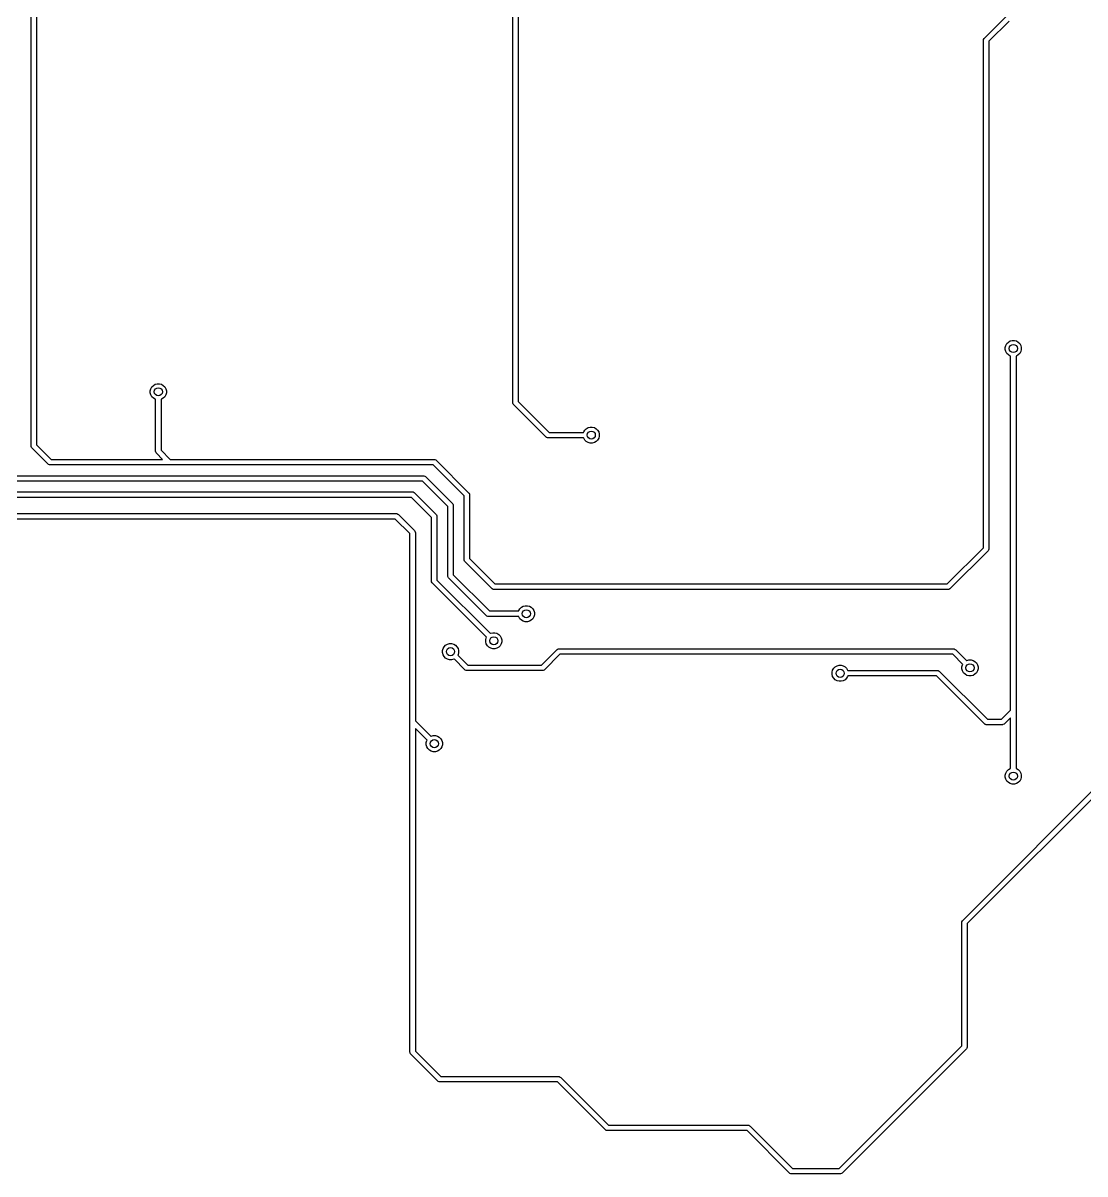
# Model space of a CAD drawing. Extents: x 0.41 to 5.69, y -3.19 to 0.7.
# Drawn here: x 2.52 to 4.065, y -3.185 to -1.511 of the extents above; entities that cross this region are included whole.
import ezdxf

# ---------------------------------------------------------------- set-up
doc = ezdxf.new("R2010")
doc.units = 0
doc.header["$MEASUREMENT"] = 0
doc.layers.add('BLACK', color=7, linetype='CONTINUOUS')

msp = doc.modelspace()

# ---------------------------------------------------------------- linework, layer by layer
at = {"layer": 'BLACK', "linetype": 'CONTINUOUS'}
for p, q in [((3.2323, -2.063), (3.2323, -1.4094)), ((3.2402, -1.419), (3.2402, -2.0614)), ((2.5315, -2.126), (2.5315, -1.4882)), ((2.5394, -1.4898), (2.5394, -2.1244)), ((3.9185, -1.5326), (3.95, -1.5012)), ((3.9544, -1.5079), (3.9252, -1.5371)), ((3.9173, -1.5354), (3.9174, -1.5347)), ((3.9173, -2.274), (3.9173, -1.5354)), ((3.9174, -1.5347), (3.918, -1.5332)), ((3.918, -1.5332), (3.9185, -1.5326)), ((3.918, -1.5332), (3.918, -1.5332)), ((3.9252, -1.5371), (3.9252, -2.2756)), ((3.9513, -1.9771), (3.9534, -1.9749)), ((3.9534, -1.9749), (3.9561, -1.9733)), ((3.9561, -1.9733), (3.9591, -1.9725)), ((3.9591, -1.9725), (3.9622, -1.9725)), ((3.9622, -1.9725), (3.9651, -1.9733)), ((3.9651, -1.9733), (3.9678, -1.9749)), ((3.9678, -1.9749), (3.97, -1.9771)), ((3.9489, -1.9827), (3.9497, -1.9797)), ((3.9489, -1.9858), (3.9489, -1.9827)), ((3.9497, -1.9888), (3.9489, -1.9858)), ((3.9497, -1.9797), (3.9513, -1.9771)), ((3.9513, -1.9914), (3.9497, -1.9888)), ((3.9534, -1.9936), (3.9513, -1.9914)), ((3.97, -1.9914), (3.9678, -1.9936)), ((3.97, -1.9771), (3.9715, -1.9797)), ((3.9715, -1.9888), (3.97, -1.9914)), ((3.9715, -1.9797), (3.9723, -1.9827)), ((3.9723, -1.9858), (3.9715, -1.9888)), ((3.9723, -1.9827), (3.9723, -1.9858)), ((3.9561, -1.9952), (3.9534, -1.9936)), ((3.9567, -1.9953), (3.9561, -1.9952)), ((3.9567, -2.5102), (3.9567, -1.9953)), ((3.9651, -1.9952), (3.9646, -1.9953)), ((3.9646, -1.9953), (3.9646, -2.5118)), ((3.9678, -1.9936), (3.9651, -1.9952)), ((2.7056, -2.0427), (2.7072, -2.0401)), ((2.7072, -2.0401), (2.7093, -2.0379)), ((2.7093, -2.0379), (2.712, -2.0363)), ((2.712, -2.0363), (2.715, -2.0355)), ((2.715, -2.0355), (2.7181, -2.0355)), ((2.7181, -2.0355), (2.7211, -2.0363)), ((2.7211, -2.0363), (2.7237, -2.0379)), ((2.7237, -2.0379), (2.7259, -2.0401)), ((2.7259, -2.0401), (2.7274, -2.0427)), ((2.7048, -2.0457), (2.7056, -2.0427)), ((2.7048, -2.0488), (2.7048, -2.0457)), ((2.7056, -2.0518), (2.7048, -2.0488)), ((2.7072, -2.0544), (2.7056, -2.0518)), ((2.7093, -2.0566), (2.7072, -2.0544)), ((2.712, -2.0582), (2.7093, -2.0566)), ((2.7126, -2.0583), (2.712, -2.0582)), ((2.7126, -2.1339), (2.7126, -2.0583)), ((2.7211, -2.0582), (2.7205, -2.0583)), ((2.7205, -2.0583), (2.7205, -2.1322)), ((2.7237, -2.0566), (2.7211, -2.0582)), ((2.7259, -2.0544), (2.7237, -2.0566)), ((2.7274, -2.0518), (2.7259, -2.0544)), ((2.7274, -2.0427), (2.7282, -2.0457)), ((2.7282, -2.0488), (2.7274, -2.0518)), ((2.7282, -2.0457), (2.7282, -2.0488)), ((3.2324, -2.0638), (3.2323, -2.063)), ((3.2329, -2.0652), (3.2324, -2.0638)), ((3.2334, -2.0658), (3.2329, -2.0652)), ((3.2807, -2.113), (3.2334, -2.0658)), ((3.2402, -2.0614), (3.2851, -2.1063)), ((3.2851, -2.1063), (3.3354, -2.1063)), ((3.3354, -2.1063), (3.3355, -2.1057)), ((3.3355, -2.1057), (3.3371, -2.103)), ((3.3371, -2.103), (3.3393, -2.1009)), ((3.3393, -2.1009), (3.3419, -2.0993)), ((3.3419, -2.0993), (3.3449, -2.0985)), ((3.3449, -2.0985), (3.348, -2.0985)), ((3.348, -2.0985), (3.351, -2.0993)), ((3.351, -2.0993), (3.3536, -2.1009)), ((3.3536, -2.1009), (3.3558, -2.103)), ((3.3558, -2.103), (3.3574, -2.1057)), ((3.3574, -2.1057), (3.3582, -2.1087)), ((3.3582, -2.1087), (3.3582, -2.1118)), ((2.5316, -2.1268), (2.5315, -2.126)), ((2.5394, -2.1244), (2.5607, -2.1457)), ((3.2813, -2.1135), (3.2807, -2.113)), ((3.2817, -2.1137), (3.2813, -2.1135)), ((3.2827, -2.1141), (3.2817, -2.1137)), ((3.2835, -2.1142), (3.2827, -2.1141)), ((3.3354, -2.1142), (3.2835, -2.1142)), ((3.3355, -2.1148), (3.3354, -2.1142)), ((3.3371, -2.1174), (3.3355, -2.1148)), ((3.3393, -2.1196), (3.3371, -2.1174)), ((3.3419, -2.1211), (3.3393, -2.1196)), ((3.3449, -2.1219), (3.3419, -2.1211)), ((3.348, -2.1219), (3.3449, -2.1219)), ((3.351, -2.1211), (3.348, -2.1219)), ((3.3536, -2.1196), (3.351, -2.1211)), ((3.3558, -2.1174), (3.3536, -2.1196)), ((3.3574, -2.1148), (3.3558, -2.1174)), ((3.3582, -2.1118), (3.3574, -2.1148)), ((2.5322, -2.1282), (2.5316, -2.1268)), ((2.5326, -2.1288), (2.5322, -2.1282)), ((2.5563, -2.1524), (2.5326, -2.1288)), ((2.7127, -2.1346), (2.7126, -2.1339)), ((2.7133, -2.136), (2.7127, -2.1346)), ((2.7138, -2.1366), (2.7133, -2.136)), ((2.7228, -2.1457), (2.7138, -2.1366)), ((2.7205, -2.1322), (2.7339, -2.1457)), ((2.5569, -2.1529), (2.5563, -2.1524)), ((2.5583, -2.1535), (2.5569, -2.1529)), ((2.5591, -2.1535), (2.5583, -2.1535)), ((2.7323, -2.1535), (2.5591, -2.1535)), ((2.5607, -2.1457), (2.7228, -2.1457)), ((3.1165, -2.1535), (2.7323, -2.1535)), ((2.7339, -2.1457), (3.1181, -2.1457)), ((3.1614, -2.1985), (3.1165, -2.1535)), ((3.1181, -2.1457), (3.1189, -2.1457)), ((3.1189, -2.1457), (3.1203, -2.1463)), ((3.1203, -2.1463), (3.1209, -2.1468)), ((3.1209, -2.1468), (3.1681, -2.1941)), ((2.1827, -2.1693), (3.1024, -2.1693)), ((3.1024, -2.1693), (3.1031, -2.1694)), ((3.1031, -2.1694), (3.1045, -2.17)), ((3.1045, -2.17), (3.1051, -2.1704)), ((3.1051, -2.1704), (3.1445, -2.2098)), ((1.4488, -2.1929), (3.0866, -2.1929)), ((3.1007, -2.1772), (2.1811, -2.1772)), ((3.0866, -2.1929), (3.0874, -2.193)), ((3.0874, -2.193), (3.0888, -2.1936)), ((3.1378, -2.2142), (3.1007, -2.1772)), ((3.085, -2.2008), (1.4488, -2.2008)), ((3.1142, -2.23), (3.085, -2.2008)), ((3.0888, -2.1936), (3.0894, -2.1941)), ((3.0894, -2.1941), (3.1209, -2.2256)), ((3.1445, -2.2098), (3.145, -2.2104)), ((3.1614, -2.2913), (3.1614, -2.1985)), ((3.1681, -2.1941), (3.1686, -2.1947)), ((3.1686, -2.1947), (3.1686, -2.1947)), ((3.1686, -2.1947), (3.1692, -2.1961)), ((3.1692, -2.1961), (3.1693, -2.1969)), ((3.1693, -2.1969), (3.1693, -2.2897)), ((0.9213, -2.2244), (2.5984, -2.2244)), ((2.5984, -2.2244), (3.063, -2.2244)), ((3.063, -2.2244), (3.0638, -2.2245)), ((3.0638, -2.2245), (3.0652, -2.2251)), ((3.0652, -2.2251), (3.0658, -2.2256)), ((3.0658, -2.2256), (3.0894, -2.2492)), ((3.1209, -2.2256), (3.1214, -2.2262)), ((3.1214, -2.2262), (3.122, -2.2276)), ((3.1378, -2.315), (3.1378, -2.2142)), ((3.145, -2.2104), (3.1456, -2.2118)), ((3.1456, -2.2118), (3.1457, -2.2126)), ((3.1457, -2.2126), (3.1457, -2.3133)), ((2.5984, -2.2323), (0.9229, -2.2323)), ((3.0614, -2.2323), (2.5984, -2.2323)), ((3.0827, -2.2536), (3.0614, -2.2323)), ((3.1142, -2.3228), (3.1142, -2.23)), ((3.122, -2.2276), (3.122, -2.2283)), ((3.122, -2.2283), (3.122, -2.3212)), ((3.0827, -2.5276), (3.0827, -2.2536)), ((3.0894, -2.2492), (3.0899, -2.2498)), ((3.0899, -2.2498), (3.0905, -2.2512)), ((3.0905, -2.2512), (3.0906, -2.252)), ((3.0906, -2.252), (3.0906, -2.5259)), ((3.8645, -2.3268), (3.9173, -2.274)), ((3.9251, -2.2764), (3.9245, -2.2778)), ((3.9252, -2.2756), (3.9251, -2.2764)), ((3.1615, -2.2921), (3.1614, -2.2913)), ((3.1621, -2.2935), (3.1615, -2.2921)), ((3.1626, -2.2941), (3.1621, -2.2935)), ((3.1693, -2.2897), (3.2064, -2.3268)), ((3.924, -2.2784), (3.8689, -2.3335)), ((3.9245, -2.2778), (3.924, -2.2784)), ((3.2019, -2.3335), (3.1626, -2.2941)), ((3.1142, -2.3236), (3.1142, -2.3228)), ((3.1148, -2.325), (3.1142, -2.3236)), ((3.1153, -2.3256), (3.1148, -2.325)), ((3.1941, -2.4044), (3.1153, -2.3256)), ((3.122, -2.3212), (3.1997, -2.3988)), ((3.1379, -2.3157), (3.1378, -2.315)), ((3.1385, -2.3171), (3.1379, -2.3157)), ((3.1389, -2.3177), (3.1385, -2.3171)), ((3.1941, -2.3729), (3.1389, -2.3177)), ((3.1457, -2.3133), (3.1985, -2.3661)), ((3.2064, -2.3268), (3.8645, -2.3268)), ((3.2025, -2.334), (3.2019, -2.3335)), ((3.204, -2.3346), (3.2025, -2.334)), ((3.2047, -2.3346), (3.204, -2.3346)), ((3.8661, -2.3346), (3.2047, -2.3346)), ((3.8669, -2.3346), (3.8661, -2.3346)), ((3.8683, -2.334), (3.8669, -2.3346)), ((3.8689, -2.3335), (3.8683, -2.334)), ((3.2448, -2.3607), (3.2474, -2.3592)), ((3.2474, -2.3592), (3.2504, -2.3584)), ((3.2504, -2.3584), (3.2535, -2.3584)), ((3.2535, -2.3584), (3.2565, -2.3592)), ((3.2565, -2.3592), (3.2592, -2.3607)), ((3.1947, -2.3734), (3.1941, -2.3729)), ((3.1961, -2.3739), (3.1947, -2.3734)), ((3.1969, -2.374), (3.1961, -2.3739)), ((3.2409, -2.374), (3.1969, -2.374)), ((3.1985, -2.3661), (3.2409, -2.3661)), ((3.2409, -2.3661), (3.2411, -2.3656)), ((3.2411, -2.3746), (3.2409, -2.374)), ((3.2411, -2.3656), (3.2426, -2.3629)), ((3.2426, -2.3773), (3.2411, -2.3746)), ((3.2426, -2.3629), (3.2448, -2.3607)), ((3.2448, -2.3794), (3.2426, -2.3773)), ((3.2592, -2.3607), (3.2613, -2.3629)), ((3.2613, -2.3773), (3.2592, -2.3794)), ((3.2613, -2.3629), (3.2629, -2.3656)), ((3.2629, -2.3746), (3.2613, -2.3773)), ((3.2629, -2.3656), (3.2637, -2.3685)), ((3.2637, -2.3716), (3.2629, -2.3746)), ((3.2637, -2.3685), (3.2637, -2.3716)), ((3.2474, -2.381), (3.2448, -2.3794)), ((3.2504, -2.3818), (3.2474, -2.381)), ((3.2535, -2.3818), (3.2504, -2.3818)), ((3.2565, -2.381), (3.2535, -2.3818)), ((3.2592, -2.3794), (3.2565, -2.381)), ((3.193, -2.4079), (3.1938, -2.4049)), ((3.193, -2.411), (3.193, -2.4079)), ((3.1938, -2.4049), (3.1941, -2.4044)), ((3.1997, -2.3988), (3.2002, -2.3985)), ((3.2002, -2.3985), (3.2032, -2.3977)), ((3.2032, -2.3977), (3.2063, -2.3977)), ((3.2063, -2.3977), (3.2092, -2.3985)), ((3.2092, -2.3985), (3.2119, -2.4001)), ((3.2119, -2.4001), (3.2141, -2.4023)), ((3.2141, -2.4023), (3.2156, -2.4049)), ((3.2156, -2.4049), (3.2164, -2.4079)), ((3.2164, -2.4079), (3.2164, -2.411)), ((3.13, -2.4237), (3.1308, -2.4207)), ((3.13, -2.4267), (3.13, -2.4237)), ((3.1308, -2.4297), (3.13, -2.4267)), ((3.1308, -2.4207), (3.1324, -2.418)), ((3.1324, -2.418), (3.1345, -2.4158)), ((3.1345, -2.4158), (3.1372, -2.4143)), ((3.1372, -2.4143), (3.1402, -2.4135)), ((3.1402, -2.4135), (3.1433, -2.4135)), ((3.1433, -2.4135), (3.1463, -2.4143)), ((3.1463, -2.4143), (3.1489, -2.4158)), ((3.1489, -2.4158), (3.1511, -2.418)), ((3.1511, -2.418), (3.1526, -2.4207)), ((3.1526, -2.4207), (3.1534, -2.4237)), ((3.1534, -2.4267), (3.1526, -2.4297)), ((3.1534, -2.4237), (3.1534, -2.4267)), ((3.1938, -2.414), (3.193, -2.411)), ((3.1954, -2.4166), (3.1938, -2.414)), ((3.1975, -2.4188), (3.1954, -2.4166)), ((3.2002, -2.4204), (3.1975, -2.4188)), ((3.2032, -2.4212), (3.2002, -2.4204)), ((3.2063, -2.4212), (3.2032, -2.4212)), ((3.2092, -2.4204), (3.2063, -2.4212)), ((3.2119, -2.4188), (3.2092, -2.4204)), ((3.2141, -2.4166), (3.2119, -2.4188)), ((3.2156, -2.414), (3.2141, -2.4166)), ((3.2164, -2.411), (3.2156, -2.414)), ((3.274, -2.4449), (3.2964, -2.4224)), ((3.2964, -2.4224), (3.297, -2.4219)), ((3.297, -2.4219), (3.2984, -2.4213)), ((3.2984, -2.4213), (3.2992, -2.4213)), ((3.2992, -2.4213), (3.874, -2.4213)), ((3.874, -2.4213), (3.8748, -2.4213)), ((3.8748, -2.4213), (3.8762, -2.4219)), ((3.8762, -2.4219), (3.8768, -2.4224)), ((3.8768, -2.4224), (3.8926, -2.4382)), ((3.1324, -2.4324), (3.1308, -2.4297)), ((3.1345, -2.4346), (3.1324, -2.4324)), ((3.1372, -2.4361), (3.1345, -2.4346)), ((3.1402, -2.4369), (3.1372, -2.4361)), ((3.1433, -2.4369), (3.1402, -2.4369)), ((3.1463, -2.4361), (3.1433, -2.4369)), ((3.1468, -2.4358), (3.1463, -2.4361)), ((3.1626, -2.4516), (3.1468, -2.4358)), ((3.1526, -2.4297), (3.1523, -2.4302)), ((3.1523, -2.4302), (3.167, -2.4449)), ((3.3008, -2.4291), (3.2784, -2.4516)), ((3.8724, -2.4291), (3.3008, -2.4291)), ((3.887, -2.4438), (3.8724, -2.4291)), ((3.8859, -2.4473), (3.8867, -2.4443)), ((3.8867, -2.4443), (3.887, -2.4438)), ((3.8926, -2.4382), (3.8931, -2.4379)), ((3.8931, -2.4379), (3.8961, -2.4371)), ((3.8961, -2.4371), (3.8992, -2.4371)), ((3.8992, -2.4371), (3.9022, -2.4379)), ((3.9022, -2.4379), (3.9048, -2.4394)), ((3.9048, -2.4394), (3.907, -2.4416)), ((3.907, -2.4416), (3.9085, -2.4443)), ((3.9085, -2.4443), (3.9093, -2.4473)), ((3.1632, -2.4521), (3.1626, -2.4516)), ((3.1646, -2.4527), (3.1632, -2.4521)), ((3.1654, -2.4528), (3.1646, -2.4527)), ((3.189, -2.4528), (3.1654, -2.4528)), ((3.167, -2.4449), (3.189, -2.4449)), ((3.189, -2.4449), (3.274, -2.4449)), ((3.2756, -2.4528), (3.189, -2.4528)), ((3.2764, -2.4527), (3.2756, -2.4528)), ((3.2778, -2.4521), (3.2764, -2.4527)), ((3.2784, -2.4516), (3.2778, -2.4521)), ((3.697, -2.4552), (3.6977, -2.4522)), ((3.697, -2.4582), (3.697, -2.4552)), ((3.6977, -2.4612), (3.697, -2.4582)), ((3.6977, -2.4522), (3.6993, -2.4495)), ((3.6993, -2.4495), (3.7015, -2.4473)), ((3.7015, -2.4473), (3.7041, -2.4458)), ((3.7041, -2.4458), (3.7071, -2.445)), ((3.7071, -2.445), (3.7102, -2.445)), ((3.7102, -2.445), (3.7132, -2.4458)), ((3.7132, -2.4458), (3.7159, -2.4473)), ((3.7159, -2.4473), (3.718, -2.4495)), ((3.718, -2.4495), (3.7196, -2.4522)), ((3.7196, -2.4522), (3.7197, -2.4528)), ((3.7197, -2.4606), (3.7196, -2.4612)), ((3.7197, -2.4528), (3.8504, -2.4528)), ((3.8488, -2.4606), (3.7197, -2.4606)), ((3.9185, -2.5303), (3.8488, -2.4606)), ((3.8504, -2.4528), (3.8512, -2.4528)), ((3.8512, -2.4528), (3.8526, -2.4534)), ((3.8526, -2.4534), (3.8532, -2.4539)), ((3.8532, -2.4539), (3.9229, -2.5236)), ((3.8859, -2.4504), (3.8859, -2.4473)), ((3.8867, -2.4533), (3.8859, -2.4504)), ((3.8883, -2.456), (3.8867, -2.4533)), ((3.8904, -2.4582), (3.8883, -2.456)), ((3.8931, -2.4597), (3.8904, -2.4582)), ((3.8961, -2.4605), (3.8931, -2.4597)), ((3.8992, -2.4605), (3.8961, -2.4605)), ((3.9022, -2.4597), (3.8992, -2.4605)), ((3.9048, -2.4582), (3.9022, -2.4597)), ((3.907, -2.456), (3.9048, -2.4582)), ((3.9085, -2.4533), (3.907, -2.456)), ((3.9093, -2.4504), (3.9085, -2.4533)), ((3.9093, -2.4473), (3.9093, -2.4504)), ((3.6993, -2.4639), (3.6977, -2.4612)), ((3.7015, -2.4661), (3.6993, -2.4639)), ((3.7041, -2.4676), (3.7015, -2.4661)), ((3.7071, -2.4684), (3.7041, -2.4676)), ((3.7102, -2.4684), (3.7071, -2.4684)), ((3.7132, -2.4676), (3.7102, -2.4684)), ((3.7159, -2.4661), (3.7132, -2.4676)), ((3.718, -2.4639), (3.7159, -2.4661)), ((3.7196, -2.4612), (3.718, -2.4639)), ((3.9433, -2.5236), (3.9567, -2.5102)), ((3.0827, -2.5354), (3.0827, -2.5276)), ((3.0906, -2.5259), (3.1131, -2.5484)), ((3.9229, -2.5236), (3.9433, -2.5236)), ((3.9567, -2.5213), (3.9477, -2.5303)), ((3.9567, -2.5952), (3.9567, -2.5213)), ((3.9646, -2.5118), (3.9646, -2.5952)), ((3.0827, -3.0079), (3.0827, -2.5354)), ((3.1075, -2.554), (3.0906, -2.5371)), ((3.0906, -2.5371), (3.0906, -3.0062)), ((3.9191, -2.5308), (3.9185, -2.5303)), ((3.9195, -2.531), (3.9191, -2.5308)), ((3.9205, -2.5314), (3.9195, -2.531)), ((3.9213, -2.5315), (3.9205, -2.5314)), ((3.9449, -2.5315), (3.9213, -2.5315)), ((3.9456, -2.5314), (3.9449, -2.5315)), ((3.9471, -2.5308), (3.9456, -2.5314)), ((3.9477, -2.5303), (3.9471, -2.5308)), ((3.1064, -2.5575), (3.1072, -2.5545)), ((3.1064, -2.5606), (3.1064, -2.5575)), ((3.1072, -2.5636), (3.1064, -2.5606)), ((3.1072, -2.5545), (3.1075, -2.554)), ((3.1131, -2.5484), (3.1136, -2.5481)), ((3.1136, -2.5481), (3.1166, -2.5473)), ((3.1166, -2.5473), (3.1197, -2.5473)), ((3.1197, -2.5473), (3.1226, -2.5481)), ((3.1226, -2.5481), (3.1253, -2.5497)), ((3.1253, -2.5497), (3.1275, -2.5519)), ((3.1275, -2.5519), (3.129, -2.5545)), ((3.129, -2.5545), (3.1298, -2.5575)), ((3.1298, -2.5606), (3.129, -2.5636)), ((3.1298, -2.5575), (3.1298, -2.5606)), ((3.1087, -2.5662), (3.1072, -2.5636)), ((3.1109, -2.5684), (3.1087, -2.5662)), ((3.1136, -2.57), (3.1109, -2.5684)), ((3.1166, -2.5708), (3.1136, -2.57)), ((3.1197, -2.5708), (3.1166, -2.5708)), ((3.1226, -2.57), (3.1197, -2.5708)), ((3.1253, -2.5684), (3.1226, -2.57)), ((3.1275, -2.5662), (3.1253, -2.5684)), ((3.129, -2.5636), (3.1275, -2.5662)), ((3.887, -2.8161), (4.122, -2.581)), ((4.1288, -2.5855), (3.8937, -2.8205)), ((3.9489, -2.6048), (3.9497, -2.6018)), ((3.9489, -2.6078), (3.9489, -2.6048)), ((3.9497, -2.6108), (3.9489, -2.6078)), ((3.9497, -2.6018), (3.9513, -2.5991)), ((3.9513, -2.6135), (3.9497, -2.6108)), ((3.9513, -2.5991), (3.9534, -2.5969)), ((3.9534, -2.5969), (3.9561, -2.5954)), ((3.9561, -2.5954), (3.9567, -2.5952)), ((3.9646, -2.5952), (3.9651, -2.5954)), ((3.9651, -2.5954), (3.9678, -2.5969)), ((3.9678, -2.5969), (3.97, -2.5991)), ((3.97, -2.5991), (3.9715, -2.6018)), ((3.9715, -2.6108), (3.97, -2.6135)), ((3.9715, -2.6018), (3.9723, -2.6048)), ((3.9723, -2.6078), (3.9715, -2.6108)), ((3.9723, -2.6048), (3.9723, -2.6078)), ((3.9534, -2.6157), (3.9513, -2.6135)), ((3.9561, -2.6172), (3.9534, -2.6157)), ((3.9591, -2.618), (3.9561, -2.6172)), ((3.9622, -2.618), (3.9591, -2.618)), ((3.9651, -2.6172), (3.9622, -2.618)), ((3.9678, -2.6157), (3.9651, -2.6172)), ((3.97, -2.6135), (3.9678, -2.6157)), ((3.8858, -2.8189), (3.8859, -2.8181)), ((3.8858, -2.9984), (3.8858, -2.8189)), ((3.8859, -2.8181), (3.8865, -2.8167)), ((3.8865, -2.8167), (3.887, -2.8161)), ((3.8937, -2.8205), (3.8937, -3)), ((3.0828, -3.0086), (3.0827, -3.0079)), ((3.0833, -3.0101), (3.0828, -3.0086)), ((3.0838, -3.0107), (3.0833, -3.0101)), ((3.1232, -3.05), (3.0838, -3.0107)), ((3.0906, -3.0062), (3.1276, -3.0433)), ((3.707, -3.1772), (3.8858, -2.9984)), ((3.8925, -3.0028), (3.7114, -3.1839)), ((3.893, -3.0022), (3.8925, -3.0028)), ((3.8932, -3.0018), (3.893, -3.0022)), ((3.8936, -3.0008), (3.8932, -3.0018)), ((3.8937, -3), (3.8936, -3.0008)), ((3.1276, -3.0433), (3.2992, -3.0433)), ((3.2992, -3.0433), (3.3, -3.0434)), ((3.3, -3.0434), (3.3014, -3.044)), ((3.3014, -3.044), (3.302, -3.0445)), ((3.302, -3.0445), (3.3717, -3.1142)), ((3.1238, -3.0505), (3.1232, -3.05)), ((3.1252, -3.0511), (3.1238, -3.0505)), ((3.126, -3.0512), (3.1252, -3.0511)), ((3.2976, -3.0512), (3.126, -3.0512)), ((3.3673, -3.1209), (3.2976, -3.0512)), ((3.3679, -3.1214), (3.3673, -3.1209)), ((3.3683, -3.1216), (3.3679, -3.1214)), ((3.3693, -3.122), (3.3683, -3.1216)), ((3.3701, -3.122), (3.3693, -3.122)), ((3.5732, -3.122), (3.3701, -3.122)), ((3.3717, -3.1142), (3.5748, -3.1142)), ((3.635, -3.1839), (3.5732, -3.122)), ((3.5748, -3.1142), (3.5756, -3.1142)), ((3.5756, -3.1142), (3.577, -3.1148)), ((3.577, -3.1148), (3.5776, -3.1153)), ((3.5776, -3.1153), (3.6394, -3.1772)), ((3.6394, -3.1772), (3.707, -3.1772)), ((3.6356, -3.1844), (3.635, -3.1839)), ((3.637, -3.185), (3.6356, -3.1844)), ((3.6378, -3.185), (3.637, -3.185)), ((3.7087, -3.185), (3.6378, -3.185)), ((3.7094, -3.185), (3.7087, -3.185)), ((3.7108, -3.1844), (3.7094, -3.185)), ((3.7114, -3.1839), (3.7108, -3.1844))]:
    msp.add_line(p, q, dxfattribs=at)
at = {"layer": 'BLACK'}
for centre in [(3.9606, -1.9843), (2.7165, -2.0472), (3.3465, -2.1102), (3.252, -2.3701), (3.2047, -2.4094), (3.1417, -2.4252), (3.8976, -2.4488), (3.7087, -2.4567), (3.1181, -2.5591), (3.9606, -2.6063)]:
    msp.add_circle(centre, 0.00591, dxfattribs=at)

doc.saveas('drawing.dxf')
